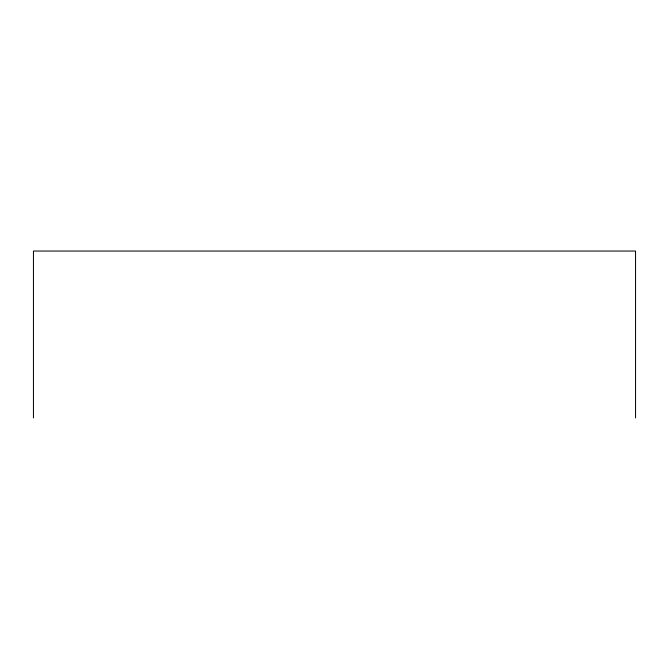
<?xml version="1.0" encoding="UTF-8"?>
<svg xmlns="http://www.w3.org/2000/svg" width="669" height="669" viewBox="0 0 669 669"><rect width="100%" height="100%" fill="white"/><g stroke="black" fill="none" stroke-linecap="round" stroke-linejoin="round"><path stroke-width="1" d="M635.55 417.949L635.55 251.051L33.45 251.051L33.45 417.949"/></g></svg>
